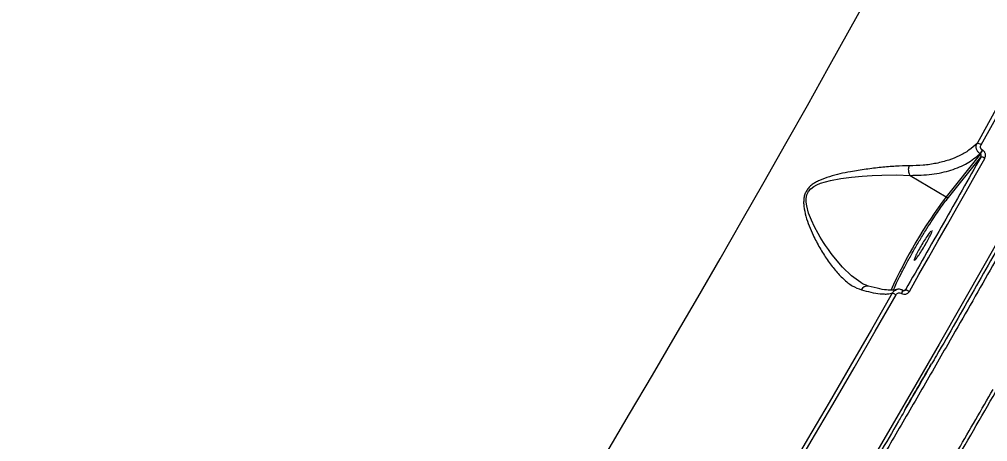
# Model space of a CAD drawing. Header units: millimetres. Extents: x -5609 to 5139, y -3980 to 3221.
# Drawn here: x 1933.6 to 2184.3, y -123.1 to -13.7 of the extents above; entities that cross this region are included whole.
import ezdxf

# ---------------------------------------------------------------- set-up
doc = ezdxf.new("R2010")
doc.units = ezdxf.units.MM
for name, color, linetype in [('DIKOM_ОБЪЕКТ', 7, 'Continuous'), ('DIKOM_РАЗМЕР_ЗОНА', 7, 'Continuous'), ('DIKOM_РАЗМЕР_ОБЪЕКТА', 7, 'Continuous')]:
    doc.layers.add(name, color=color, linetype=linetype)
doc.styles.add('style1', font='arial.ttf', dxfattribs={"width": 0.8})
doc.dimstyles.new('1-50', dxfattribs={"dimtxt": 300, "dimasz": 200, "dimexe": 100, "dimexo": 0, "dimgap": 100, "dimtad": 1, "dimtxsty": 'style1', "dimcen": 200, "dimclrd": 7, "dimclre": 7, "dimclrt": 7, "dimadec": 1, "dimazin": 2, "dimtfac": 1, "dimtmove": 0, "dimatfit": 2, "dimfxl": 0, "dimlwd": 25, "dimlwe": 18, "dimarcsym": 0})

# ---------------------------------------------------------------- blocks, each defined once
blk = doc.blocks.new('A$Cc336a1e3')
at = {"color": 7, "linetype": 'Continuous', "lineweight": 15}
for p, q in [((5002.63, 1224.35), (4993.77, 1213.25)), ((4994, 1212.62), (5002.71, 1223.52)), ((5002.63, 1224.35), (5002.56, 1224.39)), ((5003.23, 1225.28), (5003.16, 1225.32)), ((4984.43, 1218.78), (4993.77, 1213.25)), ((4982.6, 1188.97), (4982.52, 1189.01)), ((4982.23, 1188.2), (4982.18, 1188.23))]:
    blk.add_line(p, q, dxfattribs=at)
at = {"color": 8, "linetype": 'Continuous', "lineweight": 15}
blk.add_line((4983.24, 1189.15), (4982.9, 1188.92), dxfattribs=at)
at = {"color": 7, "linetype": 'Continuous', "lineweight": 15, "flags": 128}
for points in [[(5009.7, 1206.3), (5003.83, 1195.94), (4997.91, 1185.52), (4991.92, 1175.07), (4985.88, 1164.6), (4979.8, 1154.11), (4973.67, 1143.6)], [(4905.88, 1146.99), (4911.82, 1157.02), (4917.73, 1167.05), (4923.61, 1177.1), (4929.44, 1187.13), (4935.23, 1197.15), (4940.97, 1207.15), (4946.66, 1217.12), (4952.28, 1227.04), (4957.84, 1236.91), (4963.32, 1246.72), (4968.73, 1256.46), (4974.06, 1266.13)], [(5043.03, 1302.71), (5038.17, 1293.58), (5033.22, 1284.34), (5028.18, 1275), (5023.05, 1265.56), (5017.84, 1256.04), (5012.55, 1246.44), (5007.19, 1236.76), (5001.76, 1227.02)], [(5002.8, 1226.68), (5008.25, 1236.44), (5013.63, 1246.14), (5018.93, 1255.77), (5024.15, 1265.31), (5029.29, 1274.77), (5034.34, 1284.13), (5039.3, 1293.39), (5044.17, 1302.54)], [(4984.26, 1188.73), (4986.73, 1193.07), (4989.2, 1197.39), (4991.65, 1201.71), (4994.1, 1206.02), (4996.53, 1210.33), (4998.96, 1214.62), (5001.37, 1218.91), (5003.77, 1223.19)], [(4979.83, 1188.3), (4974.41, 1178.87), (4968.94, 1169.41), (4963.44, 1159.94), (4957.91, 1150.47), (4952.35, 1140.99), (4946.76, 1131.53), (4941.14, 1122.07), (4935.52, 1112.64)], [(4936.42, 1112.05), (4942.06, 1121.5), (4947.68, 1130.98), (4953.28, 1140.46), (4958.86, 1149.96), (4964.41, 1159.45), (4969.92, 1168.94), (4975.39, 1178.42), (4980.83, 1187.88)]]:
    blk.add_lwpolyline(points, dxfattribs=at)
at = {"color": 8, "linetype": 'Continuous', "lineweight": 15, "flags": 128}
blk.add_lwpolyline([(4971.82, 1190.93), (4971.64, 1191.01), (4969.24, 1192.77), (4966.92, 1195.01), (4964.68, 1197.66), (4963.98, 1198.58), (4963.29, 1199.54), (4962.57, 1200.59), (4962.04, 1201.39), (4961.19, 1202.76), (4960.6, 1203.76), (4959.7, 1205.45), (4958.87, 1207.2), (4958.16, 1209), (4957.66, 1210.86), (4957.53, 1211.84), (4957.54, 1212.77), (4957.72, 1213.7), (4958.11, 1214.56), (4958.71, 1215.3), (4959.47, 1215.9), (4960.28, 1216.36), (4961.26, 1216.77), (4963.8, 1217.49), (4966.48, 1217.97), (4969.23, 1218.31), (4972.06, 1218.56), (4974.58, 1218.72), (4977.12, 1218.83), (4980.9, 1218.88), (4984.43, 1218.78), (4984.43, 1218.78)], dxfattribs=at)
at = {"color": 7, "linetype": 'Continuous', "lineweight": 15}
for centre, radius, start, end in [((5001.8, 1225.36), 1.66, 52.7736, 91.3645), ((4996.17, 1229.13), 7.96, 323.4138, 331.3576), ((4996.26, 1229.08), 7.94, 323.4129, 331.3791), ((5002.81, 1222), 1.52, 51.2406, 94.007)]:
    blk.add_arc(centre, radius, start, end, dxfattribs=at)
at = {"color": 8, "linetype": 'Continuous', "lineweight": 15}
for centre, radius, start, end in [((5097.07, 1136.04), 128.98, 143.2241, 155.7888), ((4973.29, 1188.52), 1.6, 78.9538, 157.8314)]:
    blk.add_arc(centre, radius, start, end, dxfattribs=at)
at = {"color": 7, "linetype": 'Continuous', "lineweight": 15}
for points, knots in [([(5134.37, 1449.42), (5133.03, 1446.04), (5130.34, 1439.28), (5125.62, 1428.11), (5120.41, 1416.2), (5114.67, 1403.52), (5108.56, 1390.4), (5102.13, 1376.93), (5095.43, 1363.19), (5089.59, 1351.42), (5084.8, 1341.92), (5081.24, 1334.89), (5077.59, 1327.76), (5073.86, 1320.51), (5068.63, 1310.44), (5061.75, 1297.31), (5053, 1280.87), (5043.83, 1263.83), (5034.23, 1246.24), (5024.44, 1228.53), (5014.52, 1210.78), (5004.5, 1193.04), (4996.48, 1179.01), (4990.64, 1168.84), (4987.06, 1162.65), (4983.45, 1156.42), (4979.81, 1150.17), (4976.15, 1143.88), (4972.45, 1137.57), (4966.47, 1127.4), (4958.13, 1113.31), (4947.37, 1095.31), (4936.42, 1077.19), (4925.33, 1059.01), (4914.37, 1041.25), (4903.58, 1023.93), (4892.98, 1007.11), (4884.54, 993.86), (4878.24, 984.06), (4874.07, 977.6), (4869.91, 971.18), (4865.75, 964.8), (4861.61, 958.46), (4855.38, 948.99), (4847.14, 936.57), (4837.01, 921.52), (4827.09, 906.98), (4817.39, 893), (4807.96, 879.63), (4798.82, 866.91), (4790, 854.88), (4781.54, 843.61), (4773.43, 833.06), (4768.39, 826.76), (4765.86, 823.6)], [0, 0, 0, 0, 0.024819, 0.049681, 0.074585, 0.099531, 0.12452, 0.147882, 0.17128, 0.194715, 0.205777, 0.216847, 0.227925, 0.239011, 0.250106, 0.273561, 0.297359, 0.321499, 0.345981, 0.370806, 0.394284, 0.418061, 0.442135, 0.45031, 0.458518, 0.466761, 0.475037, 0.483347, 0.49169, 0.500068, 0.523695, 0.547624, 0.571855, 0.596389, 0.621225, 0.644678, 0.668395, 0.692375, 0.701869, 0.711403, 0.720978, 0.730593, 0.740249, 0.749946, 0.774408, 0.798991, 0.823695, 0.848519, 0.873464, 0.898529, 0.923716, 0.949023, 0.974451, 1, 1, 1, 1]), ([(5154.11, 1363.41), (5152.59, 1360.17), (5149.54, 1353.71), (5144.57, 1343.41), (5139.33, 1332.74), (5133.78, 1321.64), (5128.31, 1310.84), (5122.95, 1300.4), (5117.76, 1290.4), (5112.34, 1280.09), (5106.71, 1269.46), (5100.87, 1258.54), (5094.93, 1247.53), (5088.88, 1236.43), (5082.76, 1225.28), (5076.44, 1213.86), (5069.93, 1202.19), (5063.23, 1190.29), (5056.8, 1178.94), (5050.66, 1168.18), (5044.84, 1158.05), (5038.91, 1147.78), (5032.86, 1137.39), (5026.72, 1126.88), (5020.47, 1116.27), (5012.84, 1103.39), (5003.76, 1088.18), (4993.2, 1070.68), (4982.46, 1053.06), (4973.16, 1037.96), (4965.33, 1025.37), (4959.03, 1015.28), (4952.69, 1005.22), (4946.34, 995.2), (4939.98, 985.24), (4933.62, 975.33), (4926.6, 964.49), (4918.96, 952.78), (4910.72, 940.3), (4902.56, 928.07), (4894.5, 916.12), (4885.99, 903.66), (4877.11, 890.85), (4867.95, 877.87), (4859.06, 865.49), (4853.45, 857.88), (4850.63, 854.06)], [0, 0, 0, 0, 0.025201, 0.050426, 0.075478, 0.100439, 0.125533, 0.145965, 0.166556, 0.187307, 0.208217, 0.229287, 0.250516, 0.270801, 0.291287, 0.311973, 0.332861, 0.35395, 0.375239, 0.39266, 0.410236, 0.427968, 0.445856, 0.463899, 0.482097, 0.500451, 0.530196, 0.560356, 0.590931, 0.62192, 0.639817, 0.657849, 0.676017, 0.69432, 0.712759, 0.731334, 0.750044, 0.774713, 0.799566, 0.824602, 0.849822, 0.875227, 0.906171, 0.937281, 0.968557, 1, 1, 1, 1]), ([(5049.1, 1275.93), (5049.09, 1275.92), (5045.67, 1269.56), (5039.14, 1257.5), (5029.48, 1239.88), (5020.17, 1223.11), (5010.7, 1206.2), (5001.06, 1189.21), (4994.16, 1177.11), (4990.44, 1170.68), (4990.01, 1169.95)], [0, 0, 0, 0, 0.000319, 0.190599, 0.34917, 0.50756, 0.665725, 0.823075, 0.979847, 1, 1, 1, 1]), ([(5001.76, 1227.02), (5001.09, 1226.43), (4999.75, 1225.23), (4997.27, 1223.82), (4994.44, 1222.67), (4991.3, 1221.85), (4987.87, 1221.34), (4985.42, 1221.28), (4984.21, 1221.25)], [0, 0, 0, 0, 0.167091, 0.338452, 0.499944, 0.672882, 0.837441, 1, 1, 1, 1]), ([(5002.56, 1224.39), (5002.36, 1224.55), (5001.94, 1224.87), (5001.59, 1225.59), (5001.5, 1226.35), (5001.67, 1226.8), (5001.76, 1227.02)], [0, 0, 0, 0, 0.253179, 0.504908, 0.753583, 1, 1, 1, 1]), ([(5003.16, 1225.32), (5003.1, 1225.35), (5003, 1225.43), (5002.86, 1225.58), (5002.76, 1225.75), (5002.68, 1225.99), (5002.65, 1226.33), (5002.75, 1226.56), (5002.8, 1226.68)], [0, 0, 0, 0, 0.125331, 0.250277, 0.375023, 0.50046, 0.749699, 1, 1, 1, 1]), ([(5002.71, 1223.52), (4999.51, 1217.82), (4993.11, 1206.43), (4986.53, 1194.91), (4983.24, 1189.15)], [0, 0, 0, 0, 0.500001, 1, 1, 1, 1]), ([(4984.43, 1218.78), (4986.35, 1218.82), (4990.18, 1218.92), (4995.12, 1220.05), (4999.4, 1221.79), (5001.51, 1223.52), (5002.56, 1224.39)], [0, 0, 0, 0, 0.249688, 0.500231, 0.749989, 1, 1, 1, 1]), ([(5002.71, 1223.52), (5002.74, 1223.59), (5002.81, 1223.72), (5002.84, 1223.92), (5002.83, 1224.07), (5002.79, 1224.18), (5002.73, 1224.28), (5002.66, 1224.33), (5002.63, 1224.35)], [0, 0, 0, 0, 0.2504, 0.499991, 0.632091, 0.749786, 0.878593, 1, 1, 1, 1]), ([(5003.77, 1223.19), (5003.85, 1223.37), (5004, 1223.73), (5003.96, 1224.24), (5003.83, 1224.62), (5003.68, 1224.88), (5003.48, 1225.11), (5003.31, 1225.22), (5003.23, 1225.28)], [0, 0, 0, 0, 0.25002, 0.499154, 0.624956, 0.749433, 0.874919, 1, 1, 1, 1]), ([(4984.21, 1221.25), (4983.05, 1221.22), (4980.73, 1221.18), (4976.95, 1220.85), (4973.03, 1220.38), (4969.45, 1219.82), (4966.28, 1219.18), (4963.56, 1218.48), (4961.44, 1217.73), (4959.97, 1216.99), (4959.07, 1216.4), (4958.28, 1215.71), (4957.62, 1214.86), (4957.16, 1213.89), (4956.92, 1212.88), (4956.85, 1211.84), (4956.95, 1210.26), (4957.41, 1208.16), (4958.28, 1205.67), (4959.49, 1202.91), (4961.04, 1199.95), (4962.95, 1196.9), (4964.99, 1194.18), (4967.16, 1191.88), (4969.42, 1190.05), (4971.01, 1189.43), (4971.81, 1189.12)], [0, 0, 0, 0, 0.061747, 0.123997, 0.185949, 0.248284, 0.290636, 0.333018, 0.374916, 0.391844, 0.407172, 0.423465, 0.43972, 0.456101, 0.472423, 0.487708, 0.504586, 0.546286, 0.588345, 0.63039, 0.692255, 0.753916, 0.815878, 0.877264, 0.938821, 1, 1, 1, 1]), ([(4984.43, 1218.78), (4984.38, 1218.88), (4984.24, 1219.12), (4984.08, 1219.66), (4984.04, 1220.28), (4984.09, 1220.84), (4984.17, 1221.11), (4984.21, 1221.25)], [0, 0, 0, 0, 0.154422, 0.3775, 0.666486, 0.830292, 1, 1, 1, 1]), ([(4984.43, 1218.78), (4984.43, 1218.78), (4984.43, 1218.78), (4984.43, 1218.78), (4984.43, 1218.78), (4984.43, 1218.78)], [0, 0, 0, 0, 0.231603, 0.46863, 1, 1, 1, 1]), ([(4993.77, 1213.25), (4993.82, 1213.21), (4993.93, 1213.14), (4994.02, 1212.97), (4994.06, 1212.78), (4994.02, 1212.68), (4994, 1212.62)], [0, 0, 0, 0, 0.249996, 0.500052, 0.750061, 1, 1, 1, 1]), ([(4989.8, 1204.3), (4989.62, 1204.09), (4989.25, 1203.66), (4988.4, 1202.4), (4987.48, 1200.91), (4986.6, 1199.37), (4985.9, 1198.01), (4985.5, 1197.07), (4985.42, 1196.63), (4985.67, 1196.84), (4985.79, 1196.94)], [0, 0, 0, 0, 0.124999, 0.249997, 0.374999, 0.499992, 0.624996, 0.749994, 0.875, 1, 1, 1, 1]), ([(4985.79, 1196.94), (4985.97, 1197.16), (4986.33, 1197.59), (4987.18, 1198.85), (4988.1, 1200.34), (4988.98, 1201.88), (4989.69, 1203.24), (4990.07, 1204.14), (4990.19, 1204.56), (4990.08, 1204.49), (4990.08, 1204.48)], [0, 0, 0, 0, 0.141916, 0.283838, 0.425758, 0.567684, 0.709602, 0.851539, 0.993451, 1, 1, 1, 1]), ([(4973.64, 1190.11), (4973.37, 1190.19), (4972.77, 1190.38), (4972.14, 1190.73), (4971.79, 1190.92)], [0, 0, 0, 0, 0.44591, 1, 1, 1, 1]), ([(4971.81, 1189.12), (4972.64, 1188.91), (4974.46, 1188.44), (4976.26, 1188.16), (4977.61, 1188.05), (4978.5, 1188.05), (4979.28, 1188.14), (4979.67, 1188.26), (4979.83, 1188.3)], [0, 0, 0, 0, 0.228241, 0.500764, 0.602746, 0.750011, 0.894037, 1, 1, 1, 1]), ([(4980.9, 1189.18), (4980.68, 1189.13), (4980.2, 1189.01), (4978.79, 1189.03), (4976.66, 1189.31), (4974.62, 1189.84), (4973.54, 1190.12)], [0, 0, 0, 0, 0.201909, 0.434712, 0.701705, 1, 1, 1, 1]), ([(4980.83, 1187.88), (4980.91, 1187.99), (4981.06, 1188.2), (4981.43, 1188.36), (4981.82, 1188.39), (4982.06, 1188.29), (4982.18, 1188.23)], [0, 0, 0, 0, 0.250483, 0.50061, 0.750357, 1, 1, 1, 1]), ([(4982.54, 1189), (4982.42, 1189.06), (4982.16, 1189.2), (4981.73, 1189.28), (4981.3, 1189.29), (4981.02, 1189.21), (4980.88, 1189.18)], [0, 0, 0, 0, 0.248661, 0.498476, 0.74965, 1, 1, 1, 1]), ([(4982.18, 1188.23), (4982.24, 1188.34), (4982.34, 1188.51), (4982.43, 1188.7), (4982.49, 1188.83), (4982.53, 1188.92), (4982.55, 1189), (4982.53, 1189), (4982.51, 1189)], [0, 0, 0, 0, 0.239046, 0.368045, 0.500007, 0.631912, 0.761022, 1, 1, 1, 1]), ([(4982.23, 1188.2), (4982.41, 1188.12), (4982.77, 1187.96), (4983.37, 1188.01), (4983.91, 1188.26), (4984.14, 1188.58), (4984.26, 1188.73)], [0, 0, 0, 0, 0.250545, 0.500159, 0.749932, 1, 1, 1, 1]), ([(4983.1, 1188.99), (4983.06, 1188.97), (4982.98, 1188.92), (4982.85, 1188.9), (4982.72, 1188.91), (4982.63, 1188.95), (4982.59, 1188.97)], [0, 0, 0, 0, 0.243484, 0.48976, 0.741461, 1, 1, 1, 1]), ([(4983.24, 1189.15), (4983.27, 1189.15), (4983.32, 1189.16), (4983.46, 1189.12), (4983.6, 1189.07), (4983.76, 1189), (4983.98, 1188.89), (4984.15, 1188.8), (4984.26, 1188.73)], [0, 0, 0, 0, 0.239405, 0.368338, 0.499947, 0.631534, 0.760504, 1, 1, 1, 1]), ([(4979.83, 1188.3), (4979.87, 1188.3), (4979.94, 1188.3), (4980.19, 1188.21), (4980.51, 1188.06), (4980.72, 1187.94), (4980.83, 1187.88)], [0, 0, 0, 0, 0.241085, 0.499973, 0.758977, 1, 1, 1, 1]), ([(4982.97, 1157.87), (4984.24, 1160.05), (4986.6, 1164.11), (4988.91, 1168.14), (4989.98, 1170.01)], [0, 0, 0, 0, 0.53704, 1, 1, 1, 1]), ([(4958.64, 1083.05), (4961.92, 1088.51), (4968.44, 1099.35), (4978.1, 1115.62), (4987.58, 1131.72), (4996.86, 1147.63), (5002.93, 1158.14), (5005.94, 1163.36)], [0, 0, 0, 0, 0.204931, 0.407397, 0.607397, 0.804931, 1, 1, 1, 1]), ([(4959.46, 1082.67), (4963.45, 1089.31), (4971.43, 1102.59), (4983.29, 1122.64), (4995.07, 1142.73), (5002.79, 1156.1), (5006.66, 1162.79)], [0, 0, 0, 0, 0.25016, 0.499726, 0.749467, 1, 1, 1, 1]), ([(4982.99, 1157.81), (4982.48, 1156.92), (4978.71, 1150.41), (4971.61, 1138.28), (4961.74, 1121.51), (4951.87, 1104.94), (4942.06, 1088.6), (4932.33, 1072.55), (4922.71, 1056.83), (4913.23, 1041.48), (4903.91, 1026.52), (4894.77, 1011.99), (4885.83, 997.91), (4877.12, 984.33), (4870.97, 974.79), (4867.76, 969.89), (4867.35, 969.27)], [0, 0, 0, 0, 0.013727, 0.099855, 0.185459, 0.270516, 0.354319, 0.437426, 0.519816, 0.600644, 0.68064, 0.759784, 0.837134, 0.913552, 0.989024, 1, 1, 1, 1])]:
    blk.add_open_spline(points, degree=3, knots=knots, dxfattribs=at)
at = {"color": 8, "linetype": 'Continuous', "lineweight": 15}
for points, knots in [([(4980.13, 1189.04), (4980.2, 1189.24), (4980.45, 1189.88), (4981.17, 1191.44), (4982.27, 1193.66), (4983.64, 1196.24), (4985.18, 1198.99), (4986.79, 1201.76), (4988.38, 1204.37), (4989.86, 1206.72), (4991.18, 1208.72), (4992.31, 1210.36), (4993.25, 1211.66), (4993.76, 1212.31), (4994, 1212.62)], [0, 0, 0, 0, 0.040256, 0.133926, 0.231445, 0.331003, 0.430564, 0.528081, 0.621747, 0.710182, 0.792478, 0.868201, 0.937302, 1, 1, 1, 1]), ([(4979.83, 1188.3), (4979.98, 1188.52), (4980.27, 1188.93), (4980.74, 1189.1), (4980.95, 1189.19)], [0, 0, 0, 0, 0.526626, 1, 1, 1, 1]), ([(4982.58, 1188.96), (4982.58, 1188.96), (4982.6, 1188.96), (4982.58, 1188.89), (4982.54, 1188.8), (4982.48, 1188.67), (4982.39, 1188.48), (4982.29, 1188.31), (4982.23, 1188.2)], [0, 0, 0, 0, 0.138377, 0.284421, 0.433791, 0.583225, 0.729304, 1, 1, 1, 1]), ([(4983.09, 1188.99), (4983.12, 1189.01), (4983.17, 1189.05), (4983.22, 1189.11), (4983.24, 1189.15)], [0, 0, 0, 0, 0.38635, 1, 1, 1, 1]), ([(4983.16, 1158.11), (4985.39, 1161.93), (4987.64, 1165.79), (4989.83, 1169.62), (4989.85, 1169.65)], [0, 0, 0, 0, 0.991949, 1, 1, 1, 1])]:
    blk.add_open_spline(points, degree=3, knots=knots, dxfattribs=at)
blk = doc.blocks.new('*D2')
at = {"layer": 'Defpoints', "color": 0, "transparency": 16777216}
for p in [(-5158.5, 3221.44), (639.33, 3221.44), (2080.28, -2772.9)]:
    blk.add_point(p, dxfattribs=at)
at = {"layer": 'DIKOM_РАЗМЕР_ЗОНА', "color": 7, "lineweight": 18, "transparency": 16777216}
for p, q in [((639.33, 3221.44), (-5258.5, 3221.44)), ((2080.28, -2772.9), (-5258.5, -2772.9))]:
    blk.add_line(p, q, dxfattribs=at)
at = {"layer": 'DIKOM_РАЗМЕР_ЗОНА', "color": 7, "lineweight": 25, "transparency": 16777216}
blk.add_line((-5158.5, -2572.9), (-5158.5, 3021.44), dxfattribs=at)
at = {"layer": 'DIKOM_РАЗМЕР_ЗОНА', "color": 7, "transparency": 16777216}
for points in [[(-5191.83, 3021.44), (-5125.17, 3021.44), (-5158.5, 3221.44)], [(-5191.83, -2572.9), (-5125.17, -2572.9), (-5158.5, -2772.9)]]:
    blk.add_solid(points, dxfattribs=at)
at = {"layer": 'DIKOM_РАЗМЕР_ЗОНА', "color": 7, "transparency": 16777216, "insert": (-5411.67, 224.27), "char_height": 300, "attachment_point": 5, "rotation": 90, "style": 'style1'}
blk.add_mtext('6000', dxfattribs=at)
blk = doc.blocks.new('*D3')
at = {"layer": 'Defpoints', "color": 0, "transparency": 16777216}
for p in [(3639.92, 380.08), (-2820.17, -123), (3639.92, -3311)]:
    blk.add_point(p, dxfattribs=at)
at = {"layer": 'DIKOM_РАЗМЕР_ОБЪЕКТА', "color": 7, "lineweight": 18, "transparency": 16777216}
for p, q in [((3639.92, 380.08), (3639.92, -3411)), ((-2820.17, -123), (-2820.17, -3411))]:
    blk.add_line(p, q, dxfattribs=at)
at = {"layer": 'DIKOM_РАЗМЕР_ОБЪЕКТА', "color": 7, "lineweight": 25, "transparency": 16777216}
blk.add_line((-2620.17, -3311), (3439.92, -3311), dxfattribs=at)
at = {"layer": 'DIKOM_РАЗМЕР_ОБЪЕКТА', "color": 7, "transparency": 16777216}
for points in [[(-2620.17, -3277.67), (-2620.17, -3344.33), (-2820.17, -3311)], [(3439.92, -3277.67), (3439.92, -3344.33), (3639.92, -3311)]]:
    blk.add_solid(points, dxfattribs=at)
at = {"layer": 'DIKOM_РАЗМЕР_ОБЪЕКТА', "color": 7, "transparency": 16777216, "insert": (300, -3057.83), "char_height": 300, "attachment_point": 5, "style": 'style1'}
blk.add_mtext('6450', dxfattribs=at)

msp = doc.modelspace()

# ---------------------------------------------------------------- linework, layer by layer
at = {"layer": 'DIKOM_РАЗМЕР_ОБЪЕКТА'}
msp.add_circle((2594.5, 436), 1052.678, dxfattribs=at)

# ---------------------------------------------------------------- block references
at = {"layer": 'DIKOM_ОБЪЕКТ'}
msp.add_blockref('A$Cc336a1e3', (-2820.166, -1272.903), dxfattribs=at)

# ---------------------------------------------------------------- dimensions: what is measured, and where the dimension line sits
at = {"layer": 'DIKOM_РАЗМЕР_ЗОНА'}
dim = msp.add_linear_dim(base=(-5158.5, 3221.444), p1=(2080.276, -2772.903), p2=(639.334, 3221.444), angle=90, text='6000', dimstyle='1-50', dxfattribs=at)
dim.commit()
dim.dimension.update_dxf_attribs({"geometry": '*D2', "text_midpoint": (-5158.5, 224.27), "dimtype": 160})
at = {"layer": 'DIKOM_РАЗМЕР_ОБЪЕКТА'}
dim = msp.add_linear_dim(base=(3639.915, -3311), p1=(-2820.166, -123), p2=(3639.915, 380.085), text='6450', dimstyle='1-50', dxfattribs=at)
dim.commit()
dim.dimension.update_dxf_attribs({"geometry": '*D3', "text_midpoint": (300, -3311), "dimtype": 160})

doc.saveas('drawing.dxf')
